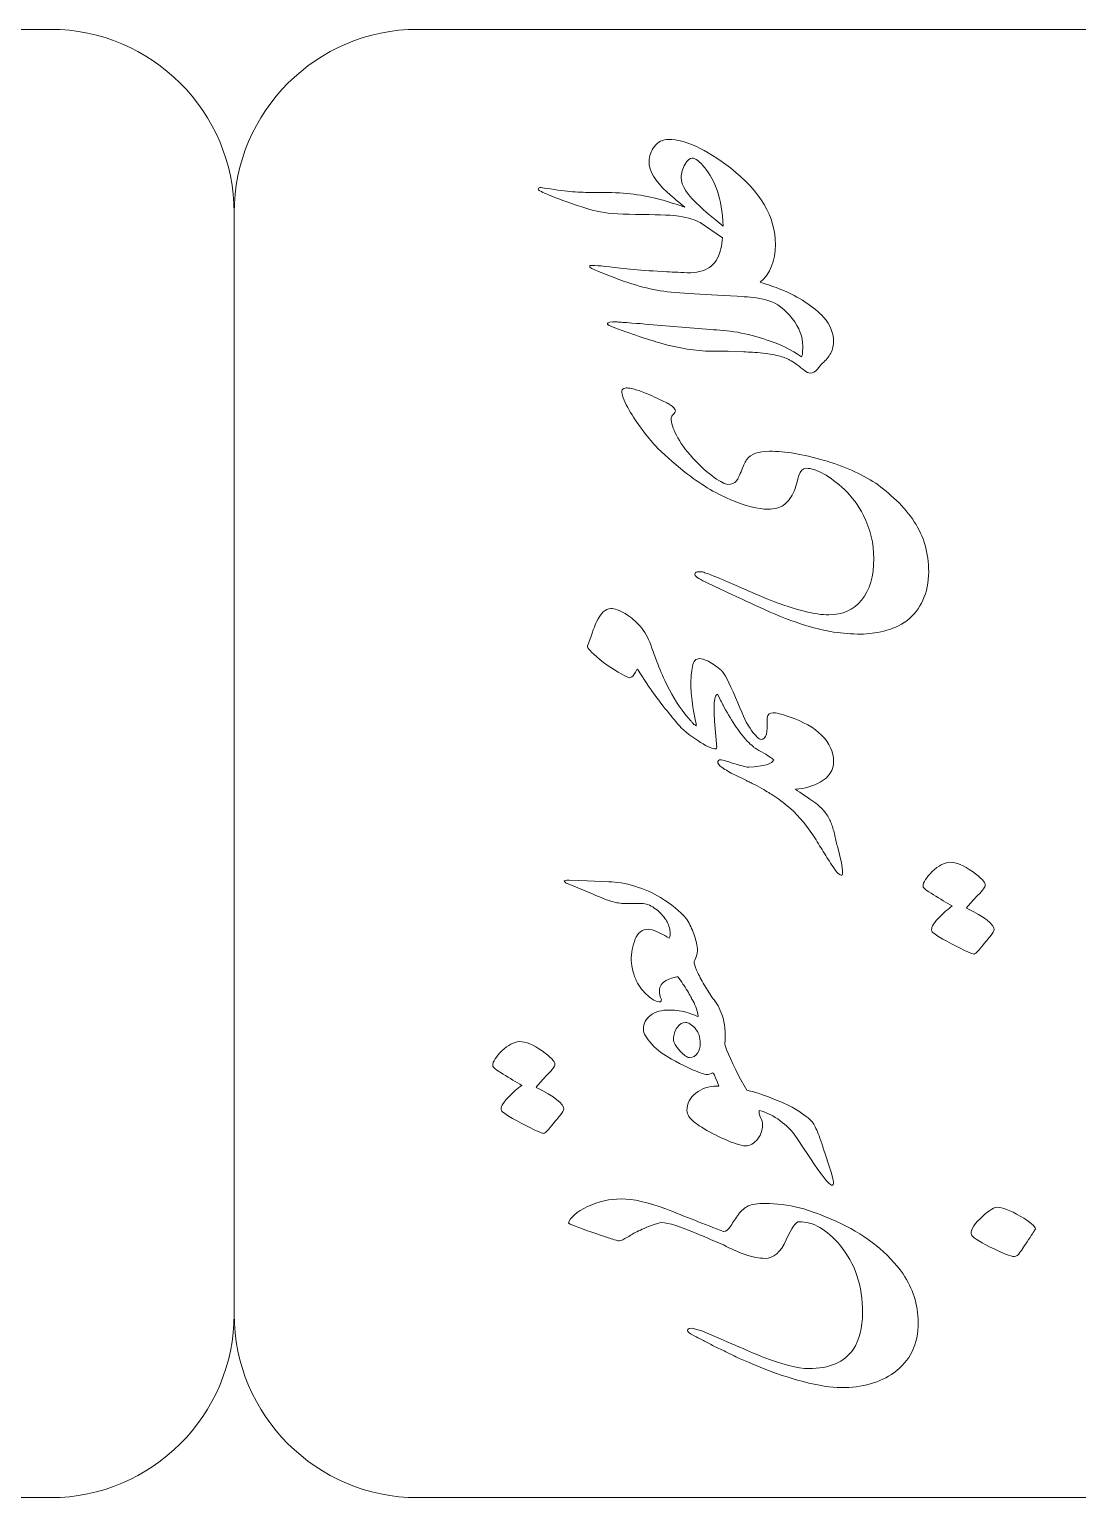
# Model space of a CAD drawing. Header units: millimetres. Extents: x 358 to 527, y 351 to 391.
# Drawn here: x 462.37 to 483.79, y 360.55 to 390.55 of the extents above; entities that cross this region are included whole.
import ezdxf

# ---------------------------------------------------------------- set-up
doc = ezdxf.new("R2010")
doc.units = ezdxf.units.MM
doc.header["$MEASUREMENT"] = 0
doc.layers.add('Layer 1', color=7, linetype='Continuous')

msp = doc.modelspace()

# ---------------------------------------------------------------- linework, layer by layer
at = {"layer": 'Layer 1', "color": 250, "lineweight": 18}
for points, knots in [([(436.5567, 364.3033), (436.5567, 364.3033), (436.5567, 386.8033), (436.5567, 386.8033), (436.5567, 388.8687), (438.2413, 390.5533), (440.3067, 390.5533), (440.3067, 390.5533), (462.8067, 390.5533), (462.8067, 390.5533), (464.8721, 390.5533), (466.5567, 388.8687), (466.5567, 386.8033), (466.5567, 386.8033), (466.5567, 364.3033), (466.5567, 364.3033), (466.5567, 362.2379), (464.8721, 360.5533), (462.8067, 360.5533), (462.8067, 360.5533), (440.3067, 360.5533), (440.3067, 360.5533), (438.2413, 360.5533), (436.5567, 362.2379), (436.5567, 364.3033)], [0, 0, 0, 0, 0.125, 0.125, 0.125, 0.25, 0.25, 0.25, 0.375, 0.375, 0.375, 0.5, 0.5, 0.5, 0.625, 0.625, 0.625, 0.75, 0.75, 0.75, 0.875, 0.875, 0.875, 1, 1, 1, 1]), ([(466.5567, 364.3033), (466.5567, 364.3033), (466.5567, 386.8033), (466.5567, 386.8033), (466.5567, 388.8687), (468.2413, 390.5533), (470.3067, 390.5533), (470.3067, 390.5533), (492.8067, 390.5533), (492.8067, 390.5533), (494.8721, 390.5533), (496.5567, 388.8687), (496.5567, 386.8033), (496.5567, 386.8033), (496.5567, 364.3033), (496.5567, 364.3033), (496.5567, 362.2379), (494.8721, 360.5533), (492.8067, 360.5533), (492.8067, 360.5533), (470.3067, 360.5533), (470.3067, 360.5533), (468.2413, 360.5533), (466.5567, 362.2379), (466.5567, 364.3033)], [0, 0, 0, 0, 0.125, 0.125, 0.125, 0.25, 0.25, 0.25, 0.375, 0.375, 0.375, 0.5, 0.5, 0.5, 0.625, 0.625, 0.625, 0.75, 0.75, 0.75, 0.875, 0.875, 0.875, 1, 1, 1, 1]), ([(475.8868, 385.577), (475.9704, 385.5846), (476.051, 385.5999), (476.1293, 385.6225), (476.2705, 385.6684), (476.3728, 385.753), (476.4328, 385.8765), (476.4927, 386), (476.528, 386.1393), (476.5386, 386.2946), (476.5386, 386.2946), (476.0835, 386.605), (476.0835, 386.605), (475.997, 386.6561), (475.8506, 386.702), (475.6443, 386.739), (475.5314, 386.7566), (475.2809, 386.7673), (474.8981, 386.7708), (474.5136, 386.7743), (474.2279, 386.7902), (474.0427, 386.822), (473.8698, 386.8572), (473.6476, 386.9243), (473.3741, 387.023), (473.099, 387.1235), (472.9403, 387.1853), (472.8979, 387.2065), (472.8556, 387.2294), (472.8203, 387.2471), (472.7921, 387.2612), (472.7639, 387.2788), (472.7586, 387.2947), (472.7744, 387.307), (472.7903, 387.3211), (472.8168, 387.3246), (472.8556, 387.3176), (473.0867, 387.2805), (473.2736, 387.2541), (473.42, 387.24), (473.5664, 387.2276), (473.7058, 387.2206), (473.8381, 387.2223), (473.9704, 387.2241), (474.1415, 387.2223), (474.3514, 387.2153), (474.5612, 387.2082), (474.7553, 387.1871), (474.9317, 387.1518), (475.1099, 387.1183), (475.2809, 387.0759), (475.4485, 387.023), (475.6143, 386.9719), (475.7201, 386.9366), (475.766, 386.9207), (475.6619, 387.0036), (475.5437, 387.1042), (475.4079, 387.2258), (475.1592, 387.4552), (475.0358, 387.665), (475.0358, 387.8503), (475.0358, 387.9632), (475.0728, 388.0673), (475.1451, 388.1607), (475.2139, 388.256), (475.3109, 388.3054), (475.4397, 388.3054), (475.7713, 388.3054), (476.1893, 388.1096), (476.6973, 387.7215), (477.3112, 387.2453), (477.6181, 386.7249), (477.6181, 386.1605), (477.6181, 385.8205), (477.515, 385.5629), (477.3076, 385.3865), (477.3489, 385.3737), (477.3866, 385.3613), (477.4205, 385.349), (477.5228, 385.319), (477.6445, 385.2749), (477.7838, 385.2167), (477.9232, 385.1603), (478.0714, 385.0809), (478.2266, 384.9804), (478.3818, 384.8781), (478.5071, 384.7758), (478.604, 384.6717), (478.7434, 384.5112), (478.8104, 384.3401), (478.8069, 384.1602), (478.8034, 384.0685), (478.7787, 383.9838), (478.7328, 383.908), (478.6852, 383.8356), (478.6253, 383.7686), (478.5564, 383.7069), (478.5123, 383.6504), (478.4824, 383.6169), (478.47, 383.6028), (478.4241, 383.5552), (478.3783, 383.5305), (478.3307, 383.5305), (478.2954, 383.5305), (478.2548, 383.5481), (478.2107, 383.5817), (478.1666, 383.6169), (478.1155, 383.6557), (478.0608, 383.7016), (478.0343, 383.721), (477.992, 383.7492), (477.9373, 383.7827), (477.8826, 383.818), (477.8086, 383.848), (477.7169, 383.8745), (477.6269, 383.8991), (477.5069, 383.9221), (477.3587, 383.9379), (477.2106, 383.9521), (477.0818, 383.9609), (476.976, 383.9644), (476.976, 383.9644), (476.6549, 383.975), (476.6549, 383.975), (476.5456, 383.9785), (476.4292, 383.9785), (476.3093, 383.975), (475.9917, 383.982), (475.6478, 384.0367), (475.2756, 384.1408), (475.0234, 384.2131), (474.6847, 384.3278), (474.2579, 384.4865), (474.2296, 384.4971), (474.212, 384.5077), (474.2014, 384.5183), (474.1908, 384.5271), (474.1856, 384.5359), (474.1856, 384.5429), (474.1891, 384.5677), (474.2543, 384.5783), (474.3813, 384.5747), (474.443, 384.5712), (474.5436, 384.5642), (474.6812, 384.5535), (474.8223, 384.5429), (474.9122, 384.5359), (474.9493, 384.5324), (474.9493, 384.5324), (476.2934, 384.4195), (476.2934, 384.4195), (476.4557, 384.4124), (476.6391, 384.393), (476.8472, 384.363), (477.0466, 384.3278), (477.2406, 384.2784), (477.4311, 384.2131), (477.7097, 384.1232), (477.9497, 384.0068), (478.149, 383.8656), (478.1631, 383.8727), (478.1702, 383.9009), (478.1702, 383.9486), (478.1702, 383.9486), (478.1754, 384.0791), (478.1754, 384.0791), (478.1825, 384.2678), (478.1102, 384.4565), (477.9602, 384.647), (477.8103, 384.8357), (477.6515, 384.9575), (477.4858, 385.0086), (477.3182, 385.0598), (477.1506, 385.088), (476.9813, 385.0916), (476.5915, 385.1144), (476.2528, 385.1339), (475.9653, 385.148), (475.6778, 385.1621), (475.445, 385.1832), (475.265, 385.2132), (475.0868, 385.2415), (474.8911, 385.2891), (474.6812, 385.3544), (474.4713, 385.4196), (474.1997, 385.5237), (473.8645, 385.6648), (473.831, 385.6859), (473.8169, 385.7036), (473.8239, 385.7213), (473.831, 385.7389), (473.9651, 385.7318), (474.2296, 385.6983), (474.4925, 385.6648), (474.8822, 385.6313), (475.3991, 385.5977), (475.5335, 385.5942), (475.6955, 385.5874), (475.8868, 385.577)], [0, 0, 0, 0, 0.0151515, 0.0151515, 0.0151515, 0.030303, 0.030303, 0.030303, 0.0454545, 0.0454545, 0.0454545, 0.0606061, 0.0606061, 0.0606061, 0.0757576, 0.0757576, 0.0757576, 0.0909091, 0.0909091, 0.0909091, 0.1060606, 0.1060606, 0.1060606, 0.1212121, 0.1212121, 0.1212121, 0.1363636, 0.1363636, 0.1363636, 0.1515152, 0.1515152, 0.1515152, 0.1666667, 0.1666667, 0.1666667, 0.1818182, 0.1818182, 0.1818182, 0.1969697, 0.1969697, 0.1969697, 0.2121212, 0.2121212, 0.2121212, 0.2272727, 0.2272727, 0.2272727, 0.2424242, 0.2424242, 0.2424242, 0.2575758, 0.2575758, 0.2575758, 0.2727273, 0.2727273, 0.2727273, 0.2878788, 0.2878788, 0.2878788, 0.3030303, 0.3030303, 0.3030303, 0.3181818, 0.3181818, 0.3181818, 0.3333333, 0.3333333, 0.3333333, 0.3484848, 0.3484848, 0.3484848, 0.3636364, 0.3636364, 0.3636364, 0.3787879, 0.3787879, 0.3787879, 0.3939394, 0.3939394, 0.3939394, 0.4090909, 0.4090909, 0.4090909, 0.4242424, 0.4242424, 0.4242424, 0.4393939, 0.4393939, 0.4393939, 0.4545455, 0.4545455, 0.4545455, 0.469697, 0.469697, 0.469697, 0.4848485, 0.4848485, 0.4848485, 0.5, 0.5, 0.5, 0.5151515, 0.5151515, 0.5151515, 0.530303, 0.530303, 0.530303, 0.5454545, 0.5454545, 0.5454545, 0.5606061, 0.5606061, 0.5606061, 0.5757576, 0.5757576, 0.5757576, 0.5909091, 0.5909091, 0.5909091, 0.6060606, 0.6060606, 0.6060606, 0.6212121, 0.6212121, 0.6212121, 0.6363636, 0.6363636, 0.6363636, 0.6515152, 0.6515152, 0.6515152, 0.6666667, 0.6666667, 0.6666667, 0.6818182, 0.6818182, 0.6818182, 0.6969697, 0.6969697, 0.6969697, 0.7121212, 0.7121212, 0.7121212, 0.7272727, 0.7272727, 0.7272727, 0.7424242, 0.7424242, 0.7424242, 0.7575758, 0.7575758, 0.7575758, 0.7727273, 0.7727273, 0.7727273, 0.7878788, 0.7878788, 0.7878788, 0.8030303, 0.8030303, 0.8030303, 0.8181818, 0.8181818, 0.8181818, 0.8333333, 0.8333333, 0.8333333, 0.8484848, 0.8484848, 0.8484848, 0.8636364, 0.8636364, 0.8636364, 0.8787879, 0.8787879, 0.8787879, 0.8939394, 0.8939394, 0.8939394, 0.9090909, 0.9090909, 0.9090909, 0.9242424, 0.9242424, 0.9242424, 0.9393939, 0.9393939, 0.9393939, 0.9545455, 0.9545455, 0.9545455, 0.969697, 0.969697, 0.969697, 0.9848485, 0.9848485, 0.9848485, 1, 1, 1, 1]), ([(475.916, 387.9226), (475.8719, 387.9226), (475.8242, 387.882), (475.7713, 387.7991), (475.7201, 387.7091), (475.6937, 387.6192), (475.6937, 387.5293), (475.6866, 387.3652), (475.8172, 387.1641), (476.0817, 386.9313), (476.1541, 386.8607), (476.3111, 386.7284), (476.5527, 386.5327), (476.5386, 386.822), (476.498, 387.0601), (476.4328, 387.2488), (476.3675, 387.4358), (476.2811, 387.5945), (476.1752, 387.7215), (476.0676, 387.8555), (475.9812, 387.9226), (475.916, 387.9226)], [0, 0, 0, 0, 0.1428571, 0.1428571, 0.1428571, 0.2857143, 0.2857143, 0.2857143, 0.4285714, 0.4285714, 0.4285714, 0.5714286, 0.5714286, 0.5714286, 0.7142857, 0.7142857, 0.7142857, 0.8571429, 0.8571429, 0.8571429, 1, 1, 1, 1]), ([(474.6106, 383.2253), (474.6971, 383.213), (474.7799, 383.19), (474.8611, 383.1618), (474.9422, 383.1318), (475.0551, 383.0842), (475.1998, 383.0172), (475.3444, 382.9502), (475.4273, 382.9096), (475.4485, 382.8955), (475.5349, 382.8408), (475.5773, 382.7914), (475.5773, 382.7508), (475.556, 382.7191), (475.5367, 382.6926), (475.5173, 382.6679), (475.4978, 382.6433), (475.4891, 382.622), (475.4891, 382.6009), (475.4891, 382.5145), (475.5243, 382.4016), (475.5949, 382.2605), (475.6655, 382.1176), (475.7783, 381.9641), (475.9335, 381.7948), (476.0888, 381.6254), (476.2334, 381.4932), (476.3675, 381.398), (476.5015, 381.3044), (476.595, 381.2568), (476.6462, 381.2568), (476.722, 381.2568), (476.782, 381.2798), (476.8226, 381.3291), (476.8543, 381.3697), (476.8895, 381.4438), (476.9301, 381.5514), (476.9725, 381.6572), (477.006, 381.7295), (477.0342, 381.7631), (477.1136, 381.8777), (477.2688, 381.9341), (477.4999, 381.9341), (477.8192, 381.9341), (478.186, 381.8742), (478.597, 381.7525), (479.0098, 381.6326), (479.366, 381.4738), (479.6695, 381.278), (479.8106, 381.1775), (479.9517, 381.0611), (480.0928, 380.927), (480.2357, 380.7929), (480.3556, 380.6483), (480.4562, 380.4931), (480.6519, 380.1967), (480.7507, 379.8545), (480.7507, 379.47), (480.7436, 379.0325), (480.5955, 378.6992), (480.3062, 378.4716), (480.158, 378.3693), (480.0011, 378.297), (479.8352, 378.2582), (479.6695, 378.2177), (479.5124, 378.1982), (479.3643, 378.1982), (479.1755, 378.1982), (478.9904, 378.2123), (478.8087, 378.2388), (478.6288, 378.267), (478.4471, 378.3094), (478.2636, 378.3676), (477.9673, 378.4575), (477.6815, 378.5651), (477.4064, 378.6939), (477.1312, 378.8209), (476.909, 378.9232), (476.7396, 379.0025), (476.7396, 379.0025), (476.2228, 379.246), (476.2228, 379.246), (476.1646, 379.2742), (476.1082, 379.3025), (476.0517, 379.3342), (475.997, 379.3642), (475.9706, 379.3924), (475.9706, 379.4171), (475.9706, 379.4506), (475.997, 379.47), (476.0517, 379.4717), (476.1082, 379.4735), (476.1488, 379.4665), (476.177, 379.4524), (476.2757, 379.4153), (476.3604, 379.3818), (476.4275, 379.3553), (476.4944, 379.3271), (476.5915, 379.2866), (476.7185, 379.2301), (476.8472, 379.1754), (476.9848, 379.1155), (477.133, 379.052), (477.2811, 378.9884), (477.4028, 378.9356), (477.4999, 378.895), (478.0361, 378.6921), (478.44, 378.5898), (478.7081, 378.5898), (478.9904, 378.5898), (479.2144, 378.6904), (479.3802, 378.8932), (479.546, 379.0943), (479.6289, 379.3783), (479.6289, 379.7434), (479.6289, 380.0468), (479.5583, 380.3396), (479.4172, 380.6236), (479.3096, 380.8335), (479.1809, 381.0098), (479.0291, 381.151), (478.8775, 381.2921), (478.7346, 381.3997), (478.6023, 381.4738), (478.47, 381.5479), (478.3501, 381.5849), (478.2443, 381.5849), (478.1789, 381.5849), (478.1296, 381.5355), (478.0996, 381.4367), (478.0679, 381.338), (478.0467, 381.2674), (478.0361, 381.2233), (478.0273, 381.181), (478.0079, 381.1316), (477.9797, 381.0752), (477.9285, 380.9693), (477.8633, 380.8882), (477.7856, 380.8317), (477.708, 380.777), (477.6022, 380.7488), (477.4681, 380.7488), (477.2653, 380.7488), (477.006, 380.8158), (476.6938, 380.9481), (476.3798, 381.0804), (476.0711, 381.2674), (475.7678, 381.509), (475.5208, 381.7066), (475.3179, 381.8865), (475.1645, 382.047), (475.0851, 382.1335), (474.9934, 382.2446), (474.8928, 382.3787), (474.7905, 382.5127), (474.7041, 382.6433), (474.6318, 382.772), (474.5418, 382.9272), (474.4907, 383.0489), (474.4766, 383.1389), (474.4766, 383.1759), (474.4925, 383.2024), (474.5225, 383.2165), (474.5542, 383.2289), (474.5824, 383.2324), (474.6106, 383.2253)], [0, 0, 0, 0, 0.0181818, 0.0181818, 0.0181818, 0.0363636, 0.0363636, 0.0363636, 0.0545455, 0.0545455, 0.0545455, 0.0727273, 0.0727273, 0.0727273, 0.0909091, 0.0909091, 0.0909091, 0.1090909, 0.1090909, 0.1090909, 0.1272727, 0.1272727, 0.1272727, 0.1454545, 0.1454545, 0.1454545, 0.1636364, 0.1636364, 0.1636364, 0.1818182, 0.1818182, 0.1818182, 0.2, 0.2, 0.2, 0.2181818, 0.2181818, 0.2181818, 0.2363636, 0.2363636, 0.2363636, 0.2545455, 0.2545455, 0.2545455, 0.2727273, 0.2727273, 0.2727273, 0.2909091, 0.2909091, 0.2909091, 0.3090909, 0.3090909, 0.3090909, 0.3272727, 0.3272727, 0.3272727, 0.3454545, 0.3454545, 0.3454545, 0.3636364, 0.3636364, 0.3636364, 0.3818182, 0.3818182, 0.3818182, 0.4, 0.4, 0.4, 0.4181818, 0.4181818, 0.4181818, 0.4363636, 0.4363636, 0.4363636, 0.4545455, 0.4545455, 0.4545455, 0.4727273, 0.4727273, 0.4727273, 0.4909091, 0.4909091, 0.4909091, 0.5090909, 0.5090909, 0.5090909, 0.5272727, 0.5272727, 0.5272727, 0.5454545, 0.5454545, 0.5454545, 0.5636364, 0.5636364, 0.5636364, 0.5818182, 0.5818182, 0.5818182, 0.6, 0.6, 0.6, 0.6181818, 0.6181818, 0.6181818, 0.6363636, 0.6363636, 0.6363636, 0.6545455, 0.6545455, 0.6545455, 0.6727273, 0.6727273, 0.6727273, 0.6909091, 0.6909091, 0.6909091, 0.7090909, 0.7090909, 0.7090909, 0.7272727, 0.7272727, 0.7272727, 0.7454545, 0.7454545, 0.7454545, 0.7636364, 0.7636364, 0.7636364, 0.7818182, 0.7818182, 0.7818182, 0.8, 0.8, 0.8, 0.8181818, 0.8181818, 0.8181818, 0.8363636, 0.8363636, 0.8363636, 0.8545455, 0.8545455, 0.8545455, 0.8727273, 0.8727273, 0.8727273, 0.8909091, 0.8909091, 0.8909091, 0.9090909, 0.9090909, 0.9090909, 0.9272727, 0.9272727, 0.9272727, 0.9454545, 0.9454545, 0.9454545, 0.9636364, 0.9636364, 0.9636364, 0.9818182, 0.9818182, 0.9818182, 1, 1, 1, 1]), ([(475.5773, 376.415), (475.5049, 376.5014), (475.4061, 376.6249), (475.2773, 376.7871), (475.1574, 376.9459), (475.0781, 377.0535), (475.041, 377.1134), (475.041, 377.1134), (474.7976, 377.4839), (474.7976, 377.4839), (474.7905, 377.4751), (474.7676, 377.438), (474.7306, 377.3763), (474.7058, 377.3287), (474.6724, 377.3039), (474.6265, 377.3039), (474.4272, 377.3939), (474.2296, 377.5174), (474.032, 377.6762), (473.8469, 377.8313), (473.7622, 377.9213), (473.7798, 377.9495), (473.8751, 378.2282), (473.9368, 378.3941), (473.9597, 378.4452), (474.0462, 378.6287), (474.145, 378.7204), (474.2543, 378.7204), (474.3302, 378.7204), (474.4289, 378.6851), (474.5489, 378.6163), (474.6671, 378.5405), (474.7676, 378.454), (474.854, 378.3587), (474.944, 378.2512), (475.0163, 378.1259), (475.071, 377.9813), (475.198, 377.6056), (475.325, 377.2987), (475.452, 377.0588), (475.5752, 376.8227), (475.7207, 376.6105), (475.8899, 376.424), (475.8899, 376.424), (475.9018, 376.4167), (475.9018, 376.4167), (475.9247, 376.3779), (475.9477, 376.3532), (475.9688, 376.3409), (475.99, 376.3285), (476.0006, 376.3232), (476.0041, 376.3232), (475.997, 376.3532), (475.9741, 376.4837), (475.9318, 376.7113), (475.9053, 376.8788), (475.8912, 377.02), (475.8912, 377.1346), (475.8912, 377.2986), (475.9018, 377.4344), (475.9212, 377.5367), (475.9424, 377.6444), (475.9917, 377.6973), (476.0711, 377.6973), (476.1029, 377.6973), (476.1611, 377.6779), (476.2475, 377.6408), (476.3375, 377.5915), (476.4275, 377.5297), (476.5156, 377.4539), (476.5756, 377.4027), (476.6691, 377.2193), (476.7996, 376.9035), (476.9319, 376.5896), (477.0201, 376.3955), (477.0659, 376.3232), (477.1136, 376.2509), (477.1524, 376.1962), (477.1823, 376.1574), (477.2099, 376.1366), (477.2303, 376.1138), (477.2432, 376.0892), (477.305, 376.0353), (477.3542, 376.0282), (477.3905, 376.0692), (477.4293, 376.1098), (477.4487, 376.1786), (477.4505, 376.2756), (477.4523, 376.3726), (477.4523, 376.4432), (477.4523, 376.4873), (477.4593, 376.556), (477.4999, 376.5914), (477.5722, 376.5914), (477.6233, 376.5914), (477.7327, 376.5631), (477.8967, 376.5084), (478.186, 376.4114), (478.4083, 376.2862), (478.5635, 376.1309), (478.7258, 375.9687), (478.8069, 375.7923), (478.8069, 375.5983), (478.8069, 375.4166), (478.7152, 375.2737), (478.5335, 375.1697), (478.3889, 375.0905), (478.2208, 375.0419), (478.0297, 375.0257), (478.1354, 374.9555), (478.274, 374.8607), (478.4453, 374.741), (478.5353, 374.6687), (478.5988, 374.6069), (478.6358, 374.554), (478.6852, 374.4852), (478.724, 374.4164), (478.7522, 374.3459), (478.7822, 374.2754), (478.8051, 374.1977), (478.8245, 374.1131), (478.844, 374.0284), (478.8634, 373.9455), (478.8845, 373.8626), (478.8845, 373.8626), (478.9674, 373.5204), (478.9674, 373.5204), (478.9904, 373.3828), (478.9939, 373.2981), (478.978, 373.2681), (478.9286, 373.2681), (478.8686, 373.3246), (478.7963, 373.4393), (478.7311, 373.5416), (478.664, 373.6474), (478.597, 373.7532), (478.53, 373.8608), (478.4647, 373.9667), (478.3994, 374.0742), (478.2089, 374.3459), (478.0308, 374.5505), (477.8668, 374.6846), (477.738, 374.7869), (477.6269, 374.868), (477.5299, 374.9262), (477.4752, 374.965), (477.38, 375.0215), (477.2459, 375.0973), (477.2459, 375.0973), (477.1434, 375.1473), (477.1434, 375.1473), (477.1154, 375.1592), (477.0885, 375.172), (477.0624, 375.1856), (477.0499, 375.1918), (477.0378, 375.1981), (477.026, 375.2046), (477.026, 375.2046), (476.7908, 375.3195), (476.7908, 375.3195), (476.6849, 375.3707), (476.5985, 375.4219), (476.5333, 375.4695), (476.468, 375.5135), (476.4362, 375.5559), (476.4398, 375.593), (476.4574, 375.6282), (476.4909, 375.6388), (476.5439, 375.6247), (476.6567, 375.5859), (476.7308, 375.563), (476.7661, 375.5524), (476.8962, 375.5132), (476.9992, 375.4877), (477.0737, 375.4763), (477.3857, 375.4937), (477.5548, 375.5447), (477.5828, 375.63), (477.544, 375.6671), (477.461, 375.7217), (477.3341, 375.7905), (477.2582, 375.8311), (477.2071, 375.8629), (477.1788, 375.8822), (477.1724, 375.8874), (477.1669, 375.8933), (477.1622, 375.8999), (477.124, 375.931), (477.0835, 375.9693), (477.0431, 376.0127), (476.946, 376.1204), (476.8631, 376.228), (476.7908, 376.3391), (476.6973, 376.4802), (476.6162, 376.616), (476.5474, 376.7465), (476.5403, 376.7571), (476.5033, 376.8312), (476.438, 376.9688), (476.4045, 376.9688), (476.3798, 376.9141), (476.3657, 376.803), (476.3621, 376.7078), (476.3657, 376.5772), (476.3763, 376.4167), (476.3763, 376.4167), (476.4186, 375.8787), (476.4186, 375.8787), (476.4186, 375.854), (476.3975, 375.847), (476.3569, 375.8576), (476.2669, 375.8787), (476.1364, 375.9458), (475.9688, 376.0622), (475.8017, 376.1753), (475.6742, 376.2919), (475.5844, 376.4119), (475.5844, 376.4119), (475.5773, 376.415), (475.5773, 376.415)], [0, 0, 0, 0, 0.0136986, 0.0136986, 0.0136986, 0.0273973, 0.0273973, 0.0273973, 0.0410959, 0.0410959, 0.0410959, 0.0547945, 0.0547945, 0.0547945, 0.0684932, 0.0684932, 0.0684932, 0.0821918, 0.0821918, 0.0821918, 0.0958904, 0.0958904, 0.0958904, 0.109589, 0.109589, 0.109589, 0.1232877, 0.1232877, 0.1232877, 0.1369863, 0.1369863, 0.1369863, 0.1506849, 0.1506849, 0.1506849, 0.1643836, 0.1643836, 0.1643836, 0.1780822, 0.1780822, 0.1780822, 0.1917808, 0.1917808, 0.1917808, 0.2054795, 0.2054795, 0.2054795, 0.2191781, 0.2191781, 0.2191781, 0.2328767, 0.2328767, 0.2328767, 0.2465753, 0.2465753, 0.2465753, 0.260274, 0.260274, 0.260274, 0.2739726, 0.2739726, 0.2739726, 0.2876712, 0.2876712, 0.2876712, 0.3013699, 0.3013699, 0.3013699, 0.3150685, 0.3150685, 0.3150685, 0.3287671, 0.3287671, 0.3287671, 0.3424658, 0.3424658, 0.3424658, 0.3561644, 0.3561644, 0.3561644, 0.369863, 0.369863, 0.369863, 0.3835616, 0.3835616, 0.3835616, 0.3972603, 0.3972603, 0.3972603, 0.4109589, 0.4109589, 0.4109589, 0.4246575, 0.4246575, 0.4246575, 0.4383562, 0.4383562, 0.4383562, 0.4520548, 0.4520548, 0.4520548, 0.4657534, 0.4657534, 0.4657534, 0.4794521, 0.4794521, 0.4794521, 0.4931507, 0.4931507, 0.4931507, 0.5068493, 0.5068493, 0.5068493, 0.5205479, 0.5205479, 0.5205479, 0.5342466, 0.5342466, 0.5342466, 0.5479452, 0.5479452, 0.5479452, 0.5616438, 0.5616438, 0.5616438, 0.5753425, 0.5753425, 0.5753425, 0.5890411, 0.5890411, 0.5890411, 0.6027397, 0.6027397, 0.6027397, 0.6164384, 0.6164384, 0.6164384, 0.630137, 0.630137, 0.630137, 0.6438356, 0.6438356, 0.6438356, 0.6575342, 0.6575342, 0.6575342, 0.6712329, 0.6712329, 0.6712329, 0.6849315, 0.6849315, 0.6849315, 0.6986301, 0.6986301, 0.6986301, 0.7123288, 0.7123288, 0.7123288, 0.7260274, 0.7260274, 0.7260274, 0.739726, 0.739726, 0.739726, 0.7534247, 0.7534247, 0.7534247, 0.7671233, 0.7671233, 0.7671233, 0.7808219, 0.7808219, 0.7808219, 0.7945205, 0.7945205, 0.7945205, 0.8082192, 0.8082192, 0.8082192, 0.8219178, 0.8219178, 0.8219178, 0.8356164, 0.8356164, 0.8356164, 0.8493151, 0.8493151, 0.8493151, 0.8630137, 0.8630137, 0.8630137, 0.8767123, 0.8767123, 0.8767123, 0.890411, 0.890411, 0.890411, 0.9041096, 0.9041096, 0.9041096, 0.9178082, 0.9178082, 0.9178082, 0.9315068, 0.9315068, 0.9315068, 0.9452055, 0.9452055, 0.9452055, 0.9589041, 0.9589041, 0.9589041, 0.9726027, 0.9726027, 0.9726027, 0.9863014, 0.9863014, 0.9863014, 1, 1, 1, 1]), ([(481.6802, 371.6594), (481.7014, 371.6594), (481.7525, 371.7106), (481.8355, 371.8111), (481.9184, 371.9135), (481.9801, 371.9875), (482.0207, 372.0369), (482.0666, 372.0881), (482.0877, 372.1286), (482.0877, 372.1551), (482.0877, 372.2662), (481.9007, 372.4144), (481.5251, 372.5996), (481.5797, 372.6755), (481.6573, 372.7636), (481.7579, 372.8642), (481.8584, 372.9629), (481.9078, 373.0317), (481.9078, 373.0706), (481.9078, 373.1288), (481.8196, 373.2205), (481.6432, 373.3439), (481.4651, 373.4709), (481.3098, 373.5344), (481.1793, 373.5344), (481.0682, 373.5291), (480.95, 373.4657), (480.8248, 373.3457), (480.6995, 373.2275), (480.636, 373.1252), (480.636, 373.0388), (480.636, 373.0124), (480.7066, 372.9559), (480.8477, 372.8712), (480.9888, 372.7865), (481.1176, 372.7107), (481.2305, 372.6419), (481.1476, 372.5819), (481.0523, 372.4973), (480.943, 372.3861), (480.8354, 372.2732), (480.793, 372.1886), (480.8177, 372.1304), (480.8177, 372.0986), (480.95, 372.0122), (481.2146, 371.8711), (481.481, 371.73), (481.6344, 371.6594), (481.6802, 371.6594)], [0, 0, 0, 0, 0.0625, 0.0625, 0.0625, 0.125, 0.125, 0.125, 0.1875, 0.1875, 0.1875, 0.25, 0.25, 0.25, 0.3125, 0.3125, 0.3125, 0.375, 0.375, 0.375, 0.4375, 0.4375, 0.4375, 0.5, 0.5, 0.5, 0.5625, 0.5625, 0.5625, 0.625, 0.625, 0.625, 0.6875, 0.6875, 0.6875, 0.75, 0.75, 0.75, 0.8125, 0.8125, 0.8125, 0.875, 0.875, 0.875, 0.9375, 0.9375, 0.9375, 1, 1, 1, 1]), ([(475.3602, 372.3879), (475.302, 372.4708), (475.2297, 372.5414), (475.1433, 372.5996), (475.0568, 372.6613), (474.9704, 372.6931), (474.884, 372.6931), (474.884, 372.6931), (474.5435, 372.6931), (474.5435, 372.6931), (474.4607, 372.6931), (474.3689, 372.7072), (474.2702, 372.7337), (474.1326, 372.783), (474.0056, 372.8324), (473.8927, 372.8836), (473.8927, 372.8836), (473.3812, 373.0952), (473.3812, 373.0952), (473.3564, 373.0988), (473.3282, 373.1164), (473.2982, 373.1481), (473.2982, 373.1623), (473.3336, 373.1675), (473.4059, 373.1675), (473.4059, 373.1675), (473.7728, 373.1588), (473.7728, 373.1588), (473.7728, 373.1588), (474.2172, 373.1375), (474.2172, 373.1375), (474.3725, 373.1375), (474.5489, 373.1058), (474.7446, 373.0441), (474.9422, 372.9859), (475.115, 372.91), (475.2668, 372.8165), (475.4969, 372.676), (475.6729, 372.5337), (475.7927, 372.3896), (475.7927, 372.3896), (475.796, 372.3879), (475.796, 372.3879), (475.8506, 372.305), (475.8983, 372.2115), (475.937, 372.1092), (475.9776, 372.0051), (476.0041, 371.9046), (476.0182, 371.8094), (476.0288, 371.7564), (476.0252, 371.7017), (476.0111, 371.6435), (475.9952, 371.5853), (475.9776, 371.5394), (475.9565, 371.5094), (475.9565, 371.4671), (475.9741, 371.4089), (476.0076, 371.3331), (476.0393, 371.2607), (476.0834, 371.1708), (476.1416, 371.065), (476.1416, 371.065), (476.3339, 370.7598), (476.3339, 370.7598), (476.3339, 370.7598), (476.3326, 370.7594), (476.3326, 370.7594), (476.4187, 370.6625), (476.484, 370.5461), (476.528, 370.4088), (476.5879, 370.2536), (476.6056, 370.0578), (476.5862, 369.8197), (476.5862, 369.7703), (476.6832, 369.5498), (476.8807, 369.1529), (476.8807, 369.1529), (477.031, 368.8803), (477.031, 368.8803), (477.031, 368.8803), (477.11, 368.8601), (477.11, 368.8601), (477.1965, 368.839), (477.2794, 368.8125), (477.3552, 368.786), (477.6886, 368.6643), (477.9355, 368.5532), (478.0943, 368.4491), (478.253, 368.3468), (478.3501, 368.2657), (478.3888, 368.2075), (478.4259, 368.1476), (478.4665, 368.0611), (478.5106, 367.9429), (478.5529, 367.8265), (478.6129, 367.6484), (478.6905, 367.4084), (478.7681, 367.1686), (478.8069, 367.0274), (478.8069, 366.9816), (478.8069, 366.9551), (478.7998, 366.941), (478.7857, 366.941), (478.7487, 366.9128), (478.6234, 367.0557), (478.4135, 367.3697), (478.2037, 367.6836), (478.066, 367.8865), (478.0008, 367.9764), (477.9355, 368.0681), (477.8403, 368.1617), (477.7133, 368.2551), (477.5881, 368.3504), (477.4452, 368.4209), (477.2882, 368.465), (477.2811, 368.4174), (477.2899, 368.368), (477.3164, 368.3186), (477.3411, 368.2675), (477.3552, 368.2181), (477.3552, 368.1704), (477.3517, 368.0435), (477.3094, 367.9358), (477.2299, 367.8494), (477.1524, 367.7648), (477.0642, 367.7277), (476.9671, 367.7418), (476.9089, 367.7559), (476.8402, 367.7753), (476.7625, 367.8018), (476.6849, 367.8265), (476.5615, 367.8812), (476.3939, 367.9641), (476.2246, 368.047), (476.0852, 368.1299), (475.9759, 368.2145), (475.8647, 368.2992), (475.81, 368.3821), (475.81, 368.465), (475.81, 368.6061), (475.87, 368.7243), (475.99, 368.8196), (476.1117, 368.9148), (476.2563, 368.9607), (476.4239, 368.9607), (476.4239, 368.9607), (476.4592, 368.9604), (476.4592, 368.9604), (476.4592, 368.9604), (476.4256, 369.0577), (476.4256, 369.0577), (476.3833, 369.1723), (476.3533, 369.2306), (476.3322, 369.2306), (476.2969, 369.2093), (476.2546, 369.1988), (476.2034, 369.1988), (476.1576, 369.2058), (476.1011, 369.2234), (476.0323, 369.2517), (475.9054, 369.2993), (475.7254, 369.3875), (475.4944, 369.5145), (475.3426, 369.5939), (475.2086, 369.6944), (475.0921, 369.8197), (474.9775, 369.9431), (474.9211, 370.0437), (474.9211, 370.1195), (474.9211, 370.2395), (474.9722, 370.3382), (475.071, 370.4141), (475.168, 370.4829), (475.295, 370.5164), (475.4538, 370.5164), (475.5949, 370.5164), (475.7219, 370.497), (475.833, 370.4582), (475.9459, 370.4176), (476.0147, 370.3929), (476.0429, 370.3823), (476.0429, 370.3823), (476.0323, 370.4441), (476.0323, 370.4441), (475.9988, 370.5782), (475.953, 370.684), (475.8982, 370.7598), (475.8982, 370.7598), (475.9036, 370.763), (475.9036, 370.763), (475.8717, 370.8246), (475.8193, 370.9117), (475.7447, 371.0226), (475.7306, 371.0474), (475.69, 371.1038), (475.6248, 371.1938), (475.5701, 371.1938), (475.4908, 371.169), (475.3867, 371.1214), (475.2932, 371.0702), (475.2473, 370.9997), (475.2473, 370.9097), (475.2473, 370.8515), (475.2614, 370.7915), (475.2897, 370.7281), (475.2897, 370.684), (475.2597, 370.6699), (475.2015, 370.6875), (475.1591, 370.7016), (475.108, 370.7316), (475.0462, 370.781), (474.9493, 370.8569), (474.8681, 370.9503), (474.8029, 371.065), (474.764, 371.1373), (474.7358, 371.2114), (474.7147, 371.2872), (474.6864, 371.3807), (474.6723, 371.4583), (474.6723, 371.5253), (474.6723, 371.6823), (474.7006, 371.8305), (474.7553, 371.9699), (474.8064, 372.1004), (474.8963, 372.1656), (475.0251, 372.1656), (475.0692, 372.1656), (475.1239, 372.1498), (475.1891, 372.1198), (475.228, 372.1022), (475.2632, 372.0863), (475.2932, 372.0704), (475.325, 372.0545), (475.3761, 372.0263), (475.4484, 371.984), (475.4696, 372.0086), (475.4714, 372.0668), (475.4573, 372.1604), (475.4414, 372.2538), (475.4096, 372.3296), (475.3602, 372.3879)], [0, 0, 0, 0, 0.0125, 0.0125, 0.0125, 0.025, 0.025, 0.025, 0.0375, 0.0375, 0.0375, 0.05, 0.05, 0.05, 0.0625, 0.0625, 0.0625, 0.075, 0.075, 0.075, 0.0875, 0.0875, 0.0875, 0.1, 0.1, 0.1, 0.1125, 0.1125, 0.1125, 0.125, 0.125, 0.125, 0.1375, 0.1375, 0.1375, 0.15, 0.15, 0.15, 0.1625, 0.1625, 0.1625, 0.175, 0.175, 0.175, 0.1875, 0.1875, 0.1875, 0.2, 0.2, 0.2, 0.2125, 0.2125, 0.2125, 0.225, 0.225, 0.225, 0.2375, 0.2375, 0.2375, 0.25, 0.25, 0.25, 0.2625, 0.2625, 0.2625, 0.275, 0.275, 0.275, 0.2875, 0.2875, 0.2875, 0.3, 0.3, 0.3, 0.3125, 0.3125, 0.3125, 0.325, 0.325, 0.325, 0.3375, 0.3375, 0.3375, 0.35, 0.35, 0.35, 0.3625, 0.3625, 0.3625, 0.375, 0.375, 0.375, 0.3875, 0.3875, 0.3875, 0.4, 0.4, 0.4, 0.4125, 0.4125, 0.4125, 0.425, 0.425, 0.425, 0.4375, 0.4375, 0.4375, 0.45, 0.45, 0.45, 0.4625, 0.4625, 0.4625, 0.475, 0.475, 0.475, 0.4875, 0.4875, 0.4875, 0.5, 0.5, 0.5, 0.5125, 0.5125, 0.5125, 0.525, 0.525, 0.525, 0.5375, 0.5375, 0.5375, 0.55, 0.55, 0.55, 0.5625, 0.5625, 0.5625, 0.575, 0.575, 0.575, 0.5875, 0.5875, 0.5875, 0.6, 0.6, 0.6, 0.6125, 0.6125, 0.6125, 0.625, 0.625, 0.625, 0.6375, 0.6375, 0.6375, 0.65, 0.65, 0.65, 0.6625, 0.6625, 0.6625, 0.675, 0.675, 0.675, 0.6875, 0.6875, 0.6875, 0.7, 0.7, 0.7, 0.7125, 0.7125, 0.7125, 0.725, 0.725, 0.725, 0.7375, 0.7375, 0.7375, 0.75, 0.75, 0.75, 0.7625, 0.7625, 0.7625, 0.775, 0.775, 0.775, 0.7875, 0.7875, 0.7875, 0.8, 0.8, 0.8, 0.8125, 0.8125, 0.8125, 0.825, 0.825, 0.825, 0.8375, 0.8375, 0.8375, 0.85, 0.85, 0.85, 0.8625, 0.8625, 0.8625, 0.875, 0.875, 0.875, 0.8875, 0.8875, 0.8875, 0.9, 0.9, 0.9, 0.9125, 0.9125, 0.9125, 0.925, 0.925, 0.925, 0.9375, 0.9375, 0.9375, 0.95, 0.95, 0.95, 0.9625, 0.9625, 0.9625, 0.975, 0.975, 0.975, 0.9875, 0.9875, 0.9875, 1, 1, 1, 1]), ([(475.7783, 370.2641), (475.7201, 370.2641), (475.6636, 370.2289), (475.609, 370.1601), (475.5596, 370.0842), (475.5367, 370.0067), (475.5367, 369.9272), (475.5367, 369.8514), (475.579, 369.7703), (475.6654, 369.6856), (475.7483, 369.5921), (475.8136, 369.5462), (475.8613, 369.5462), (475.9371, 369.5462), (475.9935, 369.5762), (476.027, 369.638), (476.0659, 369.6909), (476.0835, 369.7544), (476.0835, 369.8303), (476.0835, 369.9572), (476.0482, 370.0631), (475.9759, 370.1442), (475.9036, 370.2236), (475.8383, 370.2641), (475.7783, 370.2641)], [0, 0, 0, 0, 0.125, 0.125, 0.125, 0.25, 0.25, 0.25, 0.375, 0.375, 0.375, 0.5, 0.5, 0.5, 0.625, 0.625, 0.625, 0.75, 0.75, 0.75, 0.875, 0.875, 0.875, 1, 1, 1, 1]), ([(472.8856, 367.9958), (472.8397, 367.9958), (472.6862, 368.0663), (472.4199, 368.2075), (472.1553, 368.3486), (472.023, 368.435), (472.023, 368.465), (471.9983, 368.5232), (472.0406, 368.6096), (472.1482, 368.7208), (472.2576, 368.8337), (472.3528, 368.9183), (472.4358, 368.9765), (472.3228, 369.0453), (472.1941, 369.1229), (472.053, 369.2076), (471.9119, 369.2923), (471.8413, 369.347), (471.8413, 369.3752), (471.8413, 369.4616), (471.9049, 369.5639), (472.03, 369.6821), (472.1553, 369.8021), (472.2735, 369.8638), (472.3846, 369.8708), (472.5151, 369.8708), (472.6704, 369.8073), (472.8485, 369.6803), (473.0249, 369.5551), (473.1131, 369.4651), (473.1131, 369.4052), (473.1131, 369.3681), (473.062, 369.2993), (472.9632, 369.1988), (472.8626, 369.1), (472.785, 369.0118), (472.7303, 368.936), (473.1061, 368.749), (473.293, 368.6008), (473.293, 368.4914), (473.293, 368.4632), (473.2718, 368.4245), (473.226, 368.3715), (473.1854, 368.3239), (473.1237, 368.2498), (473.0407, 368.1475), (472.9579, 368.0452), (472.9067, 367.9958), (472.8856, 367.9958)], [0, 0, 0, 0, 0.0625, 0.0625, 0.0625, 0.125, 0.125, 0.125, 0.1875, 0.1875, 0.1875, 0.25, 0.25, 0.25, 0.3125, 0.3125, 0.3125, 0.375, 0.375, 0.375, 0.4375, 0.4375, 0.4375, 0.5, 0.5, 0.5, 0.5625, 0.5625, 0.5625, 0.625, 0.625, 0.625, 0.6875, 0.6875, 0.6875, 0.75, 0.75, 0.75, 0.8125, 0.8125, 0.8125, 0.875, 0.875, 0.875, 0.9375, 0.9375, 0.9375, 1, 1, 1, 1]), ([(478.0978, 366.1914), (478.0396, 366.1914), (477.9532, 366.0679), (477.8403, 365.8192), (477.7221, 365.567), (477.5792, 365.4417), (477.4099, 365.4417), (477.2899, 365.4417), (477.1524, 365.4682), (476.9989, 365.5229), (476.8472, 365.5758), (476.7008, 365.6393), (476.5632, 365.7152), (476.5632, 365.7152), (476.56, 365.717), (476.56, 365.717), (476.56, 365.717), (476.5597, 365.7169), (476.5597, 365.7169), (476.2845, 365.8333), (476.1099, 365.9074), (476.0376, 365.9391), (475.6759, 366.0944), (475.429, 366.1719), (475.2985, 366.1719), (475.2544, 366.1719), (475.1767, 366.1508), (475.0657, 366.1085), (474.9457, 366.0608), (474.8398, 366.0149), (474.7517, 365.9691), (474.7164, 365.9497), (474.6829, 365.9285), (474.6476, 365.9074), (474.6124, 365.8862), (474.5788, 365.8685), (474.5435, 365.8509), (474.4818, 365.8086), (474.4342, 365.7927), (474.3989, 365.7998), (474.3037, 365.8298), (474.2172, 365.858), (474.1414, 365.8826), (474.0655, 365.9056), (474.0003, 365.9285), (473.9456, 365.9497), (473.6686, 366.0414), (473.4835, 366.112), (473.3864, 366.1613), (473.4253, 366.2778), (473.5558, 366.3924), (473.7798, 366.5018), (474.0038, 366.6059), (474.2331, 366.657), (474.466, 366.657), (474.7076, 366.657), (475.011, 366.59), (475.3761, 366.4559), (475.5719, 366.3766), (475.7695, 366.2972), (475.9687, 366.2195), (476.1663, 366.142), (476.3638, 366.0661), (476.5597, 365.9903), (476.5597, 365.9903), (476.5606, 365.9898), (476.5606, 365.9898), (476.5606, 365.9898), (476.5632, 365.9903), (476.5632, 365.9903), (476.6108, 365.9903), (476.6602, 366.0291), (476.7079, 366.1067), (476.7555, 366.1843), (476.8084, 366.2619), (476.8648, 366.3413), (476.923, 366.4207), (476.9866, 366.4772), (477.0589, 366.5124), (477.1382, 366.5459), (477.2547, 366.5636), (477.4099, 366.5636), (477.6374, 366.5636), (477.8703, 366.5336), (478.1084, 366.4754), (478.3395, 366.4172), (478.6252, 366.3078), (478.9657, 366.149), (479.4931, 365.8985), (479.9128, 365.5581), (480.2268, 365.126), (480.3274, 364.969), (480.4032, 364.8138), (480.4543, 364.6621), (480.509, 364.4963), (480.5373, 364.3181), (480.5373, 364.1294), (480.5373, 363.6849), (480.3715, 363.3445), (480.0416, 363.1064), (479.7594, 362.9035), (479.396, 362.8012), (478.9551, 362.8012), (478.7593, 362.8012), (478.5035, 362.8418), (478.186, 362.9246), (477.8791, 363.0076), (477.6145, 363.094), (477.3905, 363.184), (477.1594, 363.281), (476.9636, 363.3621), (476.8066, 363.4309), (476.7679, 363.452), (476.7097, 363.482), (476.632, 363.5191), (476.5561, 363.5579), (476.4538, 363.6055), (476.3304, 363.6638), (476.2546, 363.7061), (476.1858, 363.7431), (476.124, 363.7748), (476.0623, 363.8084), (476.0059, 363.8348), (475.9582, 363.856), (475.8647, 363.9071), (475.8206, 363.946), (475.8241, 363.9742), (475.8312, 364.013), (475.87, 364.0218), (475.9423, 364.0059), (476.0287, 363.9883), (476.1028, 363.9653), (476.1646, 363.9389), (476.7308, 363.6937), (477.1241, 363.5244), (477.3481, 363.4309), (477.7591, 363.2704), (478.0749, 363.1892), (478.2989, 363.1892), (478.724, 363.1892), (479.0256, 363.3197), (479.209, 363.5808), (479.3361, 363.7748), (479.3995, 364.0235), (479.3995, 364.3305), (479.3995, 364.8826), (479.2444, 365.3429), (478.9357, 365.7152), (478.6693, 366.0326), (478.3906, 366.1914), (478.0978, 366.1914)], [0, 0, 0, 0, 0.02, 0.02, 0.02, 0.04, 0.04, 0.04, 0.06, 0.06, 0.06, 0.08, 0.08, 0.08, 0.1, 0.1, 0.1, 0.12, 0.12, 0.12, 0.14, 0.14, 0.14, 0.16, 0.16, 0.16, 0.18, 0.18, 0.18, 0.2, 0.2, 0.2, 0.22, 0.22, 0.22, 0.24, 0.24, 0.24, 0.26, 0.26, 0.26, 0.28, 0.28, 0.28, 0.3, 0.3, 0.3, 0.32, 0.32, 0.32, 0.34, 0.34, 0.34, 0.36, 0.36, 0.36, 0.38, 0.38, 0.38, 0.4, 0.4, 0.4, 0.42, 0.42, 0.42, 0.44, 0.44, 0.44, 0.46, 0.46, 0.46, 0.48, 0.48, 0.48, 0.5, 0.5, 0.5, 0.52, 0.52, 0.52, 0.54, 0.54, 0.54, 0.56, 0.56, 0.56, 0.58, 0.58, 0.58, 0.6, 0.6, 0.6, 0.62, 0.62, 0.62, 0.64, 0.64, 0.64, 0.66, 0.66, 0.66, 0.68, 0.68, 0.68, 0.7, 0.7, 0.7, 0.72, 0.72, 0.72, 0.74, 0.74, 0.74, 0.76, 0.76, 0.76, 0.78, 0.78, 0.78, 0.8, 0.8, 0.8, 0.82, 0.82, 0.82, 0.84, 0.84, 0.84, 0.86, 0.86, 0.86, 0.88, 0.88, 0.88, 0.9, 0.9, 0.9, 0.92, 0.92, 0.92, 0.94, 0.94, 0.94, 0.96, 0.96, 0.96, 0.98, 0.98, 0.98, 1, 1, 1, 1]), ([(482.5022, 365.4788), (482.5393, 365.4788), (482.5763, 365.5052), (482.6098, 365.5563), (482.6521, 365.6146), (482.7121, 365.7045), (482.7932, 365.828), (482.8744, 365.9497), (482.9203, 366.022), (482.9308, 366.0414), (482.9308, 366.0979), (482.8267, 366.1843), (482.6204, 366.306), (482.414, 366.4259), (482.2552, 366.4859), (482.1459, 366.4859), (482.063, 366.4754), (481.9483, 366.3977), (481.8019, 366.2531), (481.6555, 366.1085), (481.5973, 365.9991), (481.6291, 365.9232), (481.6291, 365.8844), (481.7543, 365.8016), (482.0083, 365.6728), (482.2623, 365.544), (482.4264, 365.4788), (482.5022, 365.4788)], [0, 0, 0, 0, 0.1111111, 0.1111111, 0.1111111, 0.2222222, 0.2222222, 0.2222222, 0.3333333, 0.3333333, 0.3333333, 0.4444444, 0.4444444, 0.4444444, 0.5555556, 0.5555556, 0.5555556, 0.6666667, 0.6666667, 0.6666667, 0.7777778, 0.7777778, 0.7777778, 0.8888889, 0.8888889, 0.8888889, 1, 1, 1, 1])]:
    msp.add_open_spline(points, degree=3, knots=knots, dxfattribs=at)

doc.saveas('drawing.dxf')
